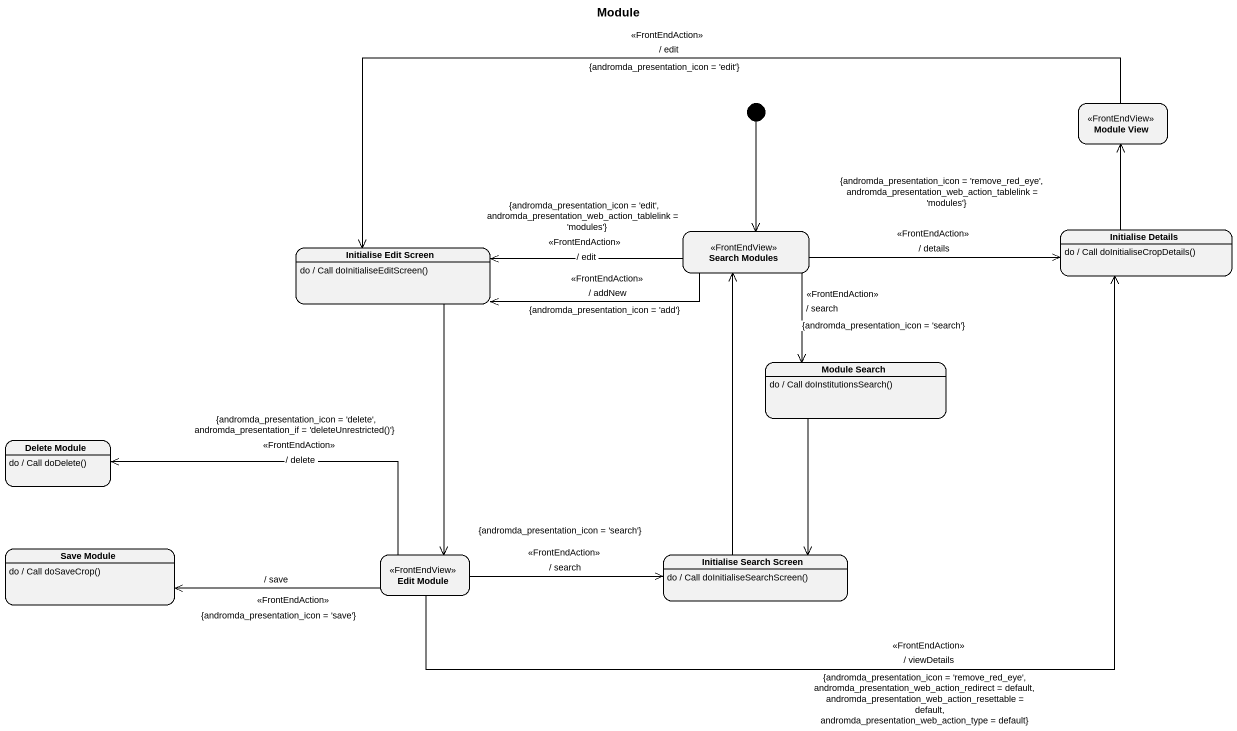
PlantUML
@startuml
title Module
hide empty description
state "Module View" as Module_View <<FrontEndView>>
state "Search Modules" as Search_Modules <<FrontEndView>>
state "Initialise Details" as Initialise_Details
Initialise_Details : do / Call doInitialiseCropDetails()
state "Initialise Edit Screen" as Initialise_Edit_Screen
Initialise_Edit_Screen : do / Call doInitialiseEditScreen()
state "Module Search" as Module_Search
Module_Search : do / Call doInstitutionsSearch()
state "Delete Module" as Delete_Module
Delete_Module : do / Call doDelete()
state "Save Module" as Save_Module
Save_Module : do / Call doSaveCrop()
state "Edit Module" as Edit_Module <<FrontEndView>>
state "Initialise Search Screen" as Initialise_Search_Screen
Initialise_Search_Screen : do / Call doInitialiseSearchScreen()
[*] --> Search_Modules
Module_View -left-> Initialise_Edit_Screen : <<FrontEndAction>>\n/ edit\n{andromda_presentation_icon = 'edit'}
Search_Modules -right-> Initialise_Details : {andromda_presentation_icon = 'remove_red_eye', andromda_presentation_web_action_tablelink = 'modules'}\n<<FrontEndAction>>\n/ details
Search_Modules -left-> Initialise_Edit_Screen : {andromda_presentation_icon = 'edit', andromda_presentation_web_action_tablelink = 'modules'}\n<<FrontEndAction>>\n/ edit
Search_Modules -left-> Initialise_Edit_Screen : <<FrontEndAction>>\n/ addNew\n{andromda_presentation_icon = 'add'}
Search_Modules --> Module_Search : <<FrontEndAction>>\n/ search\n{andromda_presentation_icon = 'search'}
Initialise_Details -up-> Module_View
Initialise_Edit_Screen --> Edit_Module
Module_Search --> Initialise_Search_Screen
Edit_Module -right-> Initialise_Details : <<FrontEndAction>>\n/ viewDetails\n{andromda_presentation_icon = 'remove_red_eye', andromda_presentation_web_action_redirect = default, andromda_presentation_web_action_resettable = default, andromda_presentation_web_action_type = default}
Edit_Module -left-> Delete_Module : {andromda_presentation_icon = 'delete', andromda_presentation_if = 'deleteUnrestricted()'}\n<<FrontEndAction>>\n/ delete
Edit_Module -left-> Save_Module : / save\n<<FrontEndAction>>\n{andromda_presentation_icon = 'save'}
Edit_Module -right-> Initialise_Search_Screen : {andromda_presentation_icon = 'search'}\n<<FrontEndAction>>\n/ search
Initialise_Search_Screen -up-> Search_Modules
@enduml
